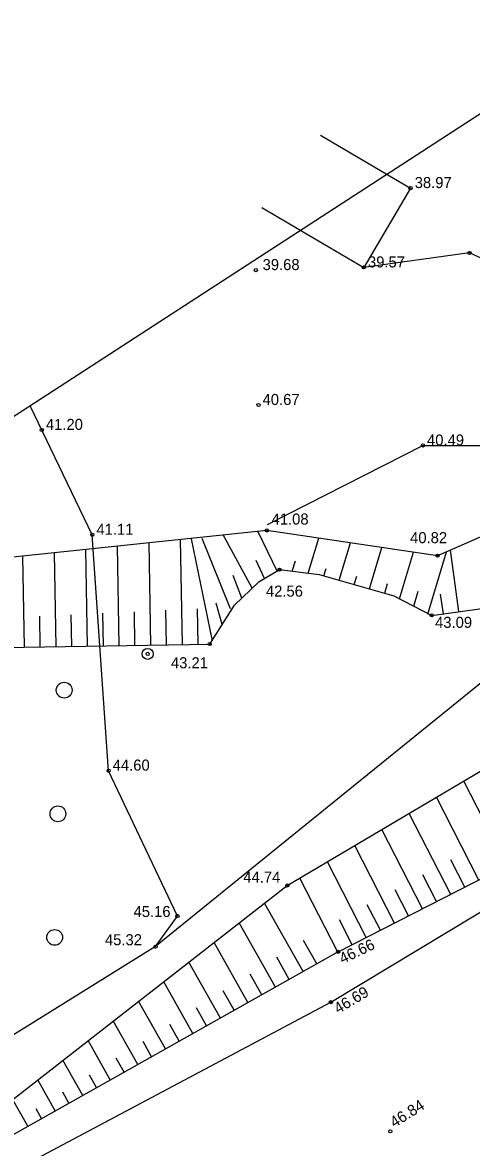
# Model space of a CAD drawing. Extents: x 642058 to 655509, y 6458707 to 6469679.
# Drawn here: x 644445.2 to 644473.7, y 6459604.4 to 6459675.7 of the extents above; entities that cross this region are included whole.
import ezdxf

# ---------------------------------------------------------------- set-up
doc = ezdxf.new("R2010")
doc.units = 0
for name, color, linetype in [('AED', 7, 'Continuous'), ('HALJASTUS', 7, 'Continuous'), ('HOONE', 7, 'Continuous'), ('KORGUS', 7, 'Continuous'), ('MOOTKORG', 7, 'Continuous'), ('PIIRIMLEITUD', 7, 'Continuous'), ('RELJEEF', 7, 'Continuous'), ('TEE', 7, 'Continuous'), ('TRUUP', 7, 'Continuous')]:
    doc.layers.add(name, color=color, linetype=linetype)

msp = doc.modelspace()

# ---------------------------------------------------------------- linework, layer by layer
at = {"layer": 'AED'}
msp.add_lwpolyline([(644481.826, 6459639.967), (644453.655, 6459617.111), (644435.084, 6459605.561)], dxfattribs=at)
at = {"layer": 'HALJASTUS'}
for points in [[(644489.099, 6459653.882), (644473.525, 6459661.088), (644466.844, 6459660.173)], [(644450.682, 6459628.266), (644449.65, 6459643.222), (644445.716, 6459651.39)], [(644460.74, 6459643.873), (644470.583, 6459648.885), (644485.197, 6459648.871), (644488.691, 6459646.361)], [(644453.655, 6459617.111), (644455.039, 6459619.05), (644450.682, 6459628.266)]]:
    msp.add_lwpolyline(points, dxfattribs=at)
for centre in [(644447.871, 6459633.369), (644447.472, 6459625.529), (644447.264, 6459617.698)]:
    msp.add_circle(centre, 0.5, dxfattribs=at)
at = {"layer": 'HOONE'}
for p, q in [((644464.092, 6459668.553), (644469.798, 6459665.199)), ((644460.38, 6459663.972), (644466.844, 6459660.173))]:
    msp.add_line(p, q, dxfattribs=at)
msp.add_lwpolyline([(644469.798, 6459665.199), (644466.844, 6459660.173)], dxfattribs=at)
at = {"layer": 'KORGUS'}
for centre in [(644469.798, 6459665.199), (644473.525, 6459661.088), (644460, 6459660), (644466.844, 6459660.173), (644460.175, 6459651.45), (644446.45, 6459649.865), (644470.583, 6459648.885), (644460.698, 6459643.497), (644449.65, 6459643.222), (644471.513, 6459641.895), (644461.51, 6459641.012), (644471.135, 6459638.115), (644457.084, 6459636.295), (644453.154, 6459635.671), (644450.682, 6459628.266), (644461.993, 6459620.986), (644455.039, 6459619.05), (644453.655, 6459617.111), (644465.216, 6459616.78), (644464.748, 6459613.593), (644468.513, 6459605.404)]:
    msp.add_circle(centre, 0.1, dxfattribs=at)
at = {"layer": 'PIIRIMLEITUD'}
msp.add_circle((644453.154, 6459635.671), 0.35, dxfattribs=at)
at = {"layer": 'RELJEEF'}
for p, q in [((644461.371, 6459640.864), (644460.147, 6459643.419)), ((644453.35, 6459636.23), (644453.239, 6459642.708)), ((644455.35, 6459636.265), (644455.235, 6459642.919)), ((644457.266, 6459636.488), (644455.939, 6459642.964)), ((644458.404, 6459638.52), (644456.611, 6459642.985)), ((644459.772, 6459639.831), (644457.934, 6459643.224)), ((644463.321, 6459640.795), (644463.988, 6459643.01)), ((644465.276, 6459640.35), (644465.988, 6459642.714)), ((644447.351, 6459636.127), (644447.249, 6459642.074)), ((644449.351, 6459636.161), (644449.245, 6459642.285)), ((644451.35, 6459636.196), (644451.242, 6459642.497)), ((644467.199, 6459639.799), (644467.987, 6459642.417)), ((644469.098, 6459639.17), (644469.986, 6459642.121)), ((644470.891, 6459638.188), (644472.082, 6459642.144)), ((644472.864, 6459638.355), (644472.323, 6459642.249)), ((644445.351, 6459636.092), (644445.252, 6459641.863)), ((644460.545, 6459640.444), (644460.017, 6459641.597)), ((644462.313, 6459640.916), (644462.512, 6459641.574)), ((644459.116, 6459639.203), (644458.563, 6459640.643)), ((644464.315, 6459640.625), (644464.455, 6459641.091)), ((644466.238, 6459640.075), (644466.398, 6459640.608)), ((644468.161, 6459639.524), (644468.341, 6459640.125)), ((644470.002, 6459638.702), (644470.285, 6459639.642)), ((644471.874, 6459638.218), (644471.702, 6459639.451)), ((644454.35, 6459636.247), (644454.312, 6459638.436)), ((644456.35, 6459636.282), (644456.311, 6459638.53)), ((644457.867, 6459637.525), (644457.5, 6459638.886)), ((644446.351, 6459636.11), (644446.317, 6459638.063)), ((644448.351, 6459636.144), (644448.316, 6459638.156)), ((644450.35, 6459636.179), (644450.315, 6459638.249)), ((644452.35, 6459636.213), (644452.314, 6459638.343)), ((644475.9, 6459622.243), (644473.161, 6459627.6)), ((644474.119, 6459621.332), (644471.437, 6459626.579)), ((644472.339, 6459620.422), (644469.713, 6459625.558)), ((644470.558, 6459619.511), (644467.988, 6459624.537)), ((644468.777, 6459618.601), (644466.264, 6459623.516)), ((644466.996, 6459617.691), (644464.54, 6459622.495)), ((644473.229, 6459620.877), (644472.344, 6459622.608)), ((644465.191, 6459616.768), (644462.792, 6459621.46)), ((644471.448, 6459619.967), (644470.582, 6459621.66)), ((644469.668, 6459619.056), (644468.821, 6459620.713)), ((644462.99, 6459615.528), (644460.552, 6459619.863)), ((644467.887, 6459618.146), (644467.059, 6459619.766)), ((644461.246, 6459614.548), (644458.956, 6459618.62)), ((644466.106, 6459617.235), (644465.297, 6459618.818)), ((644459.503, 6459613.567), (644457.361, 6459617.377)), ((644463.861, 6459616.018), (644463.024, 6459617.507)), ((644462.118, 6459615.038), (644461.33, 6459616.439)), ((644464.733, 6459616.509), (644464.733, 6459616.509)), ((644457.76, 6459612.587), (644455.765, 6459616.134)), ((644456.017, 6459611.607), (644454.17, 6459614.891)), ((644460.375, 6459614.058), (644459.636, 6459615.371)), ((644458.631, 6459613.077), (644457.942, 6459614.303)), ((644454.273, 6459610.626), (644452.574, 6459613.648)), ((644456.888, 6459612.097), (644456.248, 6459613.235)), ((644452.53, 6459609.646), (644450.979, 6459612.405)), ((644455.145, 6459611.117), (644454.554, 6459612.168)), ((644450.787, 6459608.666), (644449.383, 6459611.162)), ((644453.402, 6459610.136), (644452.86, 6459611.1)), ((644449.044, 6459607.685), (644447.788, 6459609.919)), ((644451.658, 6459609.156), (644451.166, 6459610.032)), ((644447.3, 6459606.705), (644446.192, 6459608.676)), ((644449.915, 6459608.175), (644449.472, 6459608.964)), ((644448.172, 6459607.195), (644447.778, 6459607.896)), ((644445.557, 6459605.725), (644444.597, 6459607.433)), ((644446.429, 6459606.215), (644446.084, 6459606.828))]:
    msp.add_line(p, q, dxfattribs=at)
for points in [[(644414.561, 6459638.602), (644432.07, 6459636.621), (644441.383, 6459636.024), (644457.084, 6459636.295), (644458.653, 6459638.76), (644460.197, 6459640.239), (644461.51, 6459641.012), (644464.008, 6459640.713), (644468.73, 6459639.361), (644471.135, 6459638.115), (644480.345, 6459639.394), (644484.019, 6459645.674), (644487.681, 6459648.138), (644488.634, 6459656.259), (644493.897, 6459660.82), (644503.424, 6459664.411), (644524.828, 6459663.252)], [(644483.971, 6459648.162), (644479.275, 6459645.29), (644471.513, 6459641.895), (644460.698, 6459643.497), (644441.606, 6459641.477), (644431.347, 6459639.323), (644413.64, 6459641.623)], [(644461.993, 6459620.986), (644482.285, 6459633.004)], [(644465.216, 6459616.78), (644485.337, 6459627.068)], [(644194.315, 6459498.01), (644194.223, 6459496.277), (644197.713, 6459491.367), (644200.754, 6459489.511), (644210.633, 6459488.207), (644222.797, 6459491.432), (644240.239, 6459500.382), (644296.882, 6459528.073), (644336.037, 6459547.966), (644370.564, 6459565.64), (644397.316, 6459580.01), (644426.158, 6459595.939), (644441.341, 6459604.896), (644461.993, 6459620.986)], [(644465.216, 6459616.78), (644442.166, 6459603.817), (644426.409, 6459594.232), (644398.141, 6459578.629), (644371.257, 6459564.212), (644336.67, 6459546.573), (644297.672, 6459526.535), (644241.931, 6459497.53), (644223.683, 6459488.955), (644211.4, 6459484.342), (644199.196, 6459486.442), (644193.53, 6459491.866), (644191.591, 6459497.031), (644187.996, 6459508.671), (644187.317, 6459518.817)]]:
    msp.add_lwpolyline(points, dxfattribs=at)
at = {"layer": 'TEE'}
for points in [[(644464.748, 6459613.593), (644486.725, 6459626.838)], [(644416.189, 6459587.754), (644464.748, 6459613.593)]]:
    msp.add_lwpolyline(points, dxfattribs=at)
at = {"layer": 'TRUUP'}
msp.add_lwpolyline([(645885.599, 6461074.906), (645577.531, 6460709.586), (645303.412, 6460383.846), (645242.206, 6460312.995), (645146.803, 6460440.733), (645066.683, 6460380.893), (645174.632, 6460236.357), (645120.562, 6460177.683), (645053.882, 6460112.161), (644981.885, 6460044.074), (644925.91, 6459994.691), (644863.32, 6459941.677), (644799.825, 6459891.177), (644663.055, 6459792.622), (644413.027, 6459630.148), (644279.488, 6459559.734), (644117.714, 6459481.956), (644030.5, 6459444.234), (643879.017, 6459386.349), (643684.661, 6459325.243), (643277.206, 6459202.896), (642905.759, 6459090.599), (642430.496, 6458948.734), (642262.561, 6458894.92)], dxfattribs=at)

# ---------------------------------------------------------------- texts
at = {"layer": 'KORGUS'}
msp.add_text('39.68', height=0.7, dxfattribs=at).set_placement((644460.43, 6459660))
at = {"layer": 'MOOTKORG'}
for s, p in [(' 38.97', (644469.8, 6459665.2)), (' 39.57', (644466.84, 6459660.17)), (' 40.67', (644460.17, 6459651.45)), (' 41.20', (644446.45, 6459649.87)), (' 40.49', (644470.58, 6459648.88)), (' 41.08', (644460.74, 6459643.87)), (' 41.11', (644449.65, 6459643.22)), (' 40.82', (644469.51, 6459642.69)), (' 42.56', (644460.38, 6459639.3)), (' 43.09', (644471.09, 6459637.32)), (' 43.21', (644454.37, 6459634.76)), (' 44.60', (644450.68, 6459628.27)), (' 44.74', (644458.95, 6459621.17)), (' 45.16', (644452, 6459618.99)), (' 45.32', (644450.19, 6459617.2))]:
    msp.add_text(s, height=0.7, dxfattribs=at).set_placement(p)
for s, rotation, p in [(' 46.66', 25.27772, (644465.25, 6459615.89)), (' 46.69', 30.81992, (644464.99, 6459612.7)), (' 46.84', 32.57406, (644468.56, 6459605.47))]:
    msp.add_text(s, height=0.7, rotation=rotation, dxfattribs=at).set_placement(p)

doc.saveas('drawing.dxf')
